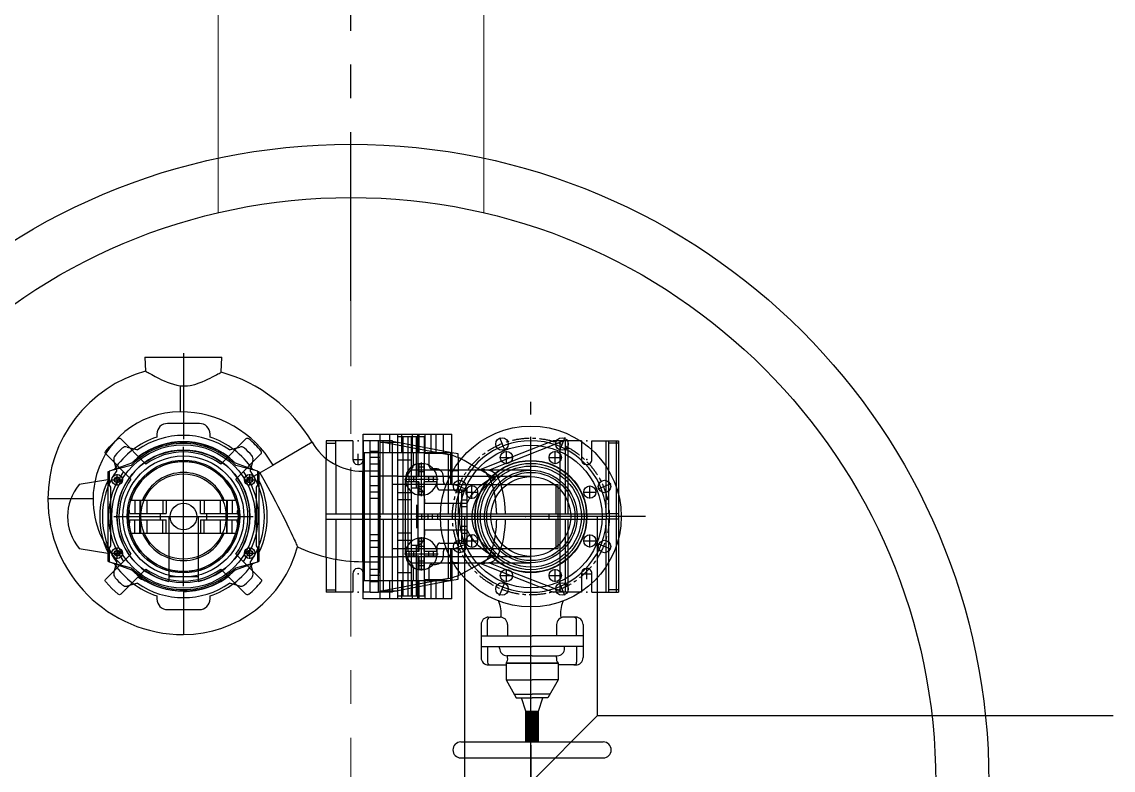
# Model space of a CAD drawing. Header units: millimetres. Extents: x 20530103 to 31271019, y 32092698 to 33532929.
# Drawn here: x 26755877 to 26757930, y 33086752 to 33088159 of the extents above; entities that cross this region are included whole.
import ezdxf

# ---------------------------------------------------------------- set-up
doc = ezdxf.new("R2010")
doc.units = ezdxf.units.MM
doc.linetypes.add('CENTER', pattern=[50.8, 31.75, -6.35, 6.35, -6.35])
doc.linetypes.add('осевая', pattern=[50.8, 31.75, -6.35, 6.35, -6.35])
for name, color, linetype in [('CL', 1, 'CENTER'), ('OUTLINE', 6, 'Continuous'), ('VIS', 7, 'Continuous')]:
    doc.layers.add(name, color=color, linetype=linetype)

msp = doc.modelspace()

# ---------------------------------------------------------------- linework, layer by layer
at = {"color": 1, "linetype": 'осевая', "lineweight": 25, "ltscale": 10}
msp.add_line((26756495.8151, 33087634.6421), (26756495.8151, 33090552.5854), dxfattribs=at)
at = {"lineweight": 20}
for p, q in [((26756245.8151, 33087800.2674), (26756245.8151, 33089566.5433)), ((26756745.8151, 33087800.2674), (26756745.8151, 33089566.5433)), ((26756834.2299, 33087229.0532), (26756834.2299, 33086229.0532))]:
    msp.add_line(p, q, dxfattribs=at)
at = {"color": 1, "linetype": 'осевая', "lineweight": 15, "ltscale": 10}
msp.add_line((26756495.8151, 33087829.0532), (26756495.8151, 33085529.0532), dxfattribs=at)
for p, q in [((26756108.2299, 33087529.0532), (26756109.6281, 33087502.3746)), ((26756108.2299, 33087529.0532), (26756253.2299, 33087529.0532)), ((26756180.7299, 33087536.4032), (26756180.7299, 33087374.7032)), ((26756251.735, 33087500.5296), (26756253.2299, 33087529.0532)), ((26756174.7299, 33087475.111), (26756174.7299, 33087426.0532)), ((26756210.7299, 33087404.0532), (26756150.7299, 33087404.0532)), ((26756130.7299, 33087384.0532), (26756130.7299, 33087378.4059)), ((26756230.7299, 33087378.4059), (26756230.7299, 33087384.0532)), ((26756518.7299, 33087384.0532), (26756685.7299, 33087384.0532)), ((26756518.7299, 33087349.0532), (26756518.7299, 33087384.0532)), ((26756550.7299, 33087074.0532), (26756550.7299, 33087384.0532)), ((26756568.7299, 33087349.0532), (26756568.7299, 33087384.0532)), ((26756584.2299, 33087074.0532), (26756584.2299, 33087384.0532)), ((26756591.2299, 33087349.0532), (26756591.2299, 33087384.0532)), ((26756611.7299, 33087349.0532), (26756611.7299, 33087384.0532)), ((26756621.7299, 33087349.0532), (26756621.7299, 33087384.0532)), ((26756624.2299, 33087349.0532), (26756624.2299, 33087384.0532)), ((26756635.7299, 33087349.0532), (26756635.7299, 33087384.0532)), ((26756646.9596, 33087349.0532), (26756646.9596, 33087384.0532)), ((26756656.2443, 33087349.0532), (26756656.2443, 33087384.0532)), ((26756669.7299, 33087349.0532), (26756669.7299, 33087384.0532)), ((26756685.7299, 33087349.0532), (26756685.7299, 33087384.0532)), ((26756110.2312, 33087327.8361), (26756063.128, 33087374.9394)), ((26756298.3318, 33087374.9394), (26756251.2286, 33087327.8361)), ((26756422.6499, 33087368.6375), (26756349.2241, 33087325.8164)), ((26756499.2299, 33087371.5532), (26756449.2299, 33087371.5532)), ((26756449.2299, 33087371.5532), (26756449.2299, 33087337.9385)), ((26756449.2299, 33087367.1667), (26756467.2299, 33087367.1667)), ((26756467.2299, 33087326.3002), (26756467.2299, 33087371.5532)), ((26756499.2299, 33087371.5532), (26756499.2299, 33087336.5532)), ((26756531.7299, 33087371.5532), (26756519.2299, 33087371.5532)), ((26756519.2299, 33087336.5532), (26756519.2299, 33087371.5532)), ((26756547.7299, 33087371.5532), (26756531.7299, 33087371.5532)), ((26756531.7299, 33087086.5532), (26756531.7299, 33087371.5532)), ((26756547.7299, 33087086.5532), (26756547.7299, 33087371.5532)), ((26756574.2299, 33087371.5532), (26756547.7299, 33087371.5532)), ((26756550.7299, 33087368.8963), (26756584.2299, 33087368.8963)), ((26756556.2299, 33087234.0532), (26756556.2299, 33087371.5532)), ((26756556.2299, 33087368.8639), (26756679.2299, 33087345.6752)), ((26756574.2299, 33087086.5532), (26756574.2299, 33087371.5532)), ((26756685.527, 33087348.9179), (26756574.2299, 33087369.9003)), ((26756634.2299, 33087379.0532), (26756584.2299, 33087379.0532)), ((26756593.7657, 33087079.0532), (26756593.7657, 33087379.0532)), ((26756603.425, 33087303.5532), (26756603.425, 33087379.0532)), ((26756609.2299, 33087379.0532), (26756609.2299, 33087079.0532)), ((26756619.2299, 33087283.321), (26756619.2299, 33087379.0532)), ((26756622.2299, 33087349.0532), (26756622.2299, 33087379.0532)), ((26756634.2299, 33087349.0532), (26756634.2299, 33087379.0532)), ((26756797.3672, 33087332.8351), (26756877.9236, 33087364.6891)), ((26756866.6667, 33087367.8123), (26756799.7197, 33087341.3398)), ((26756834.2299, 33087079.4282), (26756834.2299, 33087378.6782)), ((26756876.127, 33087371.5532), (26756866.6667, 33087367.8123)), ((26756929.2299, 33087371.5532), (26756876.127, 33087371.5532)), ((26756877.9236, 33087364.6891), (26756895.2822, 33087371.5532)), ((26756889.2299, 33087086.5532), (26756889.2299, 33087371.5532)), ((26756899.4485, 33087355.7527), (26756899.4485, 33087371.5532)), ((26756904.5228, 33087353.0094), (26756904.5228, 33087371.5532)), ((26756929.2299, 33087371.5532), (26756929.2299, 33087336.5532)), ((26756949.2299, 33087336.5532), (26756949.2299, 33087371.5532)), ((26756949.2299, 33087371.5532), (26756999.2299, 33087371.5532)), ((26756975.8299, 33087245.0435), (26756975.8299, 33087371.5532)), ((26756981.2299, 33087234.0532), (26756981.2299, 33087371.5532)), ((26756999.2299, 33087367.1667), (26756981.2299, 33087367.1667)), ((26756995.6299, 33087086.5532), (26756995.6299, 33087371.5532)), ((26756999.2299, 33087371.5532), (26756999.2299, 33087086.5532)), ((26756034.8437, 33087346.6551), (26756081.9469, 33087299.5518)), ((26756074.9484, 33087359.8002), (26756087.9413, 33087356.3187)), ((26756087.9413, 33087356.3187), (26756094.2152, 33087354.6377)), ((26756180.7299, 33087097.8032), (26756180.7299, 33087360.3032)), ((26756267.2445, 33087354.6377), (26756273.5185, 33087356.3187)), ((26756273.5185, 33087356.3187), (26756286.5114, 33087359.8002)), ((26756326.6161, 33087346.6551), (26756279.5128, 33087299.5518)), ((26756509.2299, 33087326.0532), (26756509.2299, 33087347.0532)), ((26756518.9328, 33087349.0532), (26756518.7299, 33087349.0532)), ((26756518.9328, 33087349.0532), (26756520.8786, 33087349.0532)), ((26756518.9328, 33087109.0532), (26756518.9328, 33087349.0532)), ((26756683.5812, 33087349.0532), (26756520.8786, 33087349.0532)), ((26756520.8786, 33087349.0532), (26756520.8786, 33087109.0532)), ((26756547.7299, 33087351.4187), (26756531.7299, 33087351.4187)), ((26756612.9299, 33087349.0532), (26756612.9299, 33087325.4861)), ((26756622.2299, 33087328.447), (26756622.2299, 33087349.0532)), ((26756634.2299, 33087328.447), (26756634.2299, 33087349.0532)), ((26756642.9299, 33087347.5532), (26756634.2299, 33087347.5532)), ((26756642.9299, 33087325.2048), (26756642.9299, 33087349.0532)), ((26756658.8517, 33087347.5532), (26756642.9299, 33087347.5532)), ((26756679.2299, 33087234.0532), (26756679.2299, 33087345.6752)), ((26756683.5812, 33087349.0532), (26756685.527, 33087349.0532)), ((26756683.5812, 33087289.0532), (26756683.5812, 33087349.0532)), ((26756685.527, 33087349.0532), (26756685.527, 33087289.0532)), ((26756685.7299, 33087349.0532), (26756685.527, 33087349.0532)), ((26756697.2299, 33087346.7115), (26756685.527, 33087348.9179)), ((26756697.2299, 33087339.8955), (26756697.2299, 33087346.7115)), ((26756799.7197, 33087341.3398), (26756779.0103, 33087333.1507)), ((26756788.3079, 33087327.8437), (26756788.3079, 33087351.9937)), ((26756880.1519, 33087327.8437), (26756880.1519, 33087351.9937)), ((26756899.4485, 33087234.0532), (26756899.4485, 33087355.7527)), ((26756904.5228, 33087234.0532), (26756904.5228, 33087353.0094)), ((26756082.4711, 33087325.2377), (26756040.7299, 33087314.0532)), ((26756083.0835, 33087329.3785), (26756041.668, 33087314.3045)), ((26756053.4643, 33087321.8417), (26756049.9828, 33087334.8347)), ((26756055.1454, 33087315.5678), (26756053.4643, 33087321.8417)), ((26756319.7918, 33087314.3045), (26756278.3763, 33087329.3785)), ((26756320.7299, 33087314.0532), (26756278.9887, 33087325.2377)), ((26756307.9955, 33087321.8417), (26756306.3144, 33087315.5678)), ((26756311.4769, 33087334.8347), (26756307.9955, 33087321.8417)), ((26756323.2299, 33087310.6568), (26756349.2241, 33087325.8164)), ((26756449.2299, 33087152.5467), (26756449.2299, 33087337.9385)), ((26756467.2299, 33087326.3002), (26756467.2299, 33087234.0532)), ((26756498.7299, 33087336.5532), (26756519.7299, 33087336.5532)), ((26756551.6799, 33087339.9187), (26756530.7799, 33087339.9187)), ((26756531.7299, 33087328.4187), (26756547.7299, 33087328.4187)), ((26756550.0228, 33087334.5532), (26756547.7299, 33087334.5532)), ((26756550.7299, 33087333.846), (26756550.0228, 33087334.5532)), ((26756550.0228, 33087123.5532), (26756550.0228, 33087334.5532)), ((26756609.2299, 33087335.0532), (26756584.2299, 33087335.0532)), ((26756622.2299, 33087303.5532), (26756622.2299, 33087328.447)), ((26756623.7299, 33087327.7897), (26756623.7299, 33087303.5532)), ((26756632.7299, 33087321.9002), (26756623.7299, 33087321.9002)), ((26756628.2299, 33087267.5532), (26756628.2299, 33087330.5532)), ((26756632.7299, 33087328.4305), (26756632.7299, 33087303.5532)), ((26756634.2299, 33087129.6593), (26756634.2299, 33087328.447)), ((26756634.2299, 33087133.3532), (26756634.2299, 33087324.7532)), ((26756642.9299, 33087324.0532), (26756642.9299, 33087325.2048)), ((26756697.2299, 33087339.8955), (26756697.2299, 33087234.0532)), ((26756727.4513, 33087323.4172), (26756708.8517, 33087334.1557)), ((26756767.4948, 33087300.2981), (26756727.4513, 33087323.4172)), ((26756779.0103, 33087333.1507), (26756739.9254, 33087317.6956)), ((26756755.24, 33087316.1769), (26756786.5431, 33087328.5549)), ((26756776.2329, 33087339.9187), (26756800.3829, 33087339.9187)), ((26756786.5431, 33087328.5549), (26756797.3672, 33087332.8351)), ((26756868.0769, 33087339.9187), (26756892.2269, 33087339.9187)), ((26756040.7299, 33087313.9631), (26756038.2299, 33087313.0532)), ((26756038.2299, 33087313.0532), (26756038.2299, 33087145.0532)), ((26756041.668, 33087314.3045), (26756040.7299, 33087313.9631)), ((26756040.7299, 33087314.0532), (26756040.7299, 33087288.0532)), ((26756059.7098, 33087301.4591), (26756051.4885, 33087300.1024)), ((26756056.0493, 33087287.5532), (26756056.0493, 33087308.5532)), ((26756312.9547, 33087304.6644), (26756303.0117, 33087298.8658)), ((26756305.4105, 33087287.5532), (26756305.4105, 33087308.5532)), ((26756313.1128, 33087304.7566), (26756323.2299, 33087310.6568)), ((26756320.7299, 33087313.9631), (26756319.7918, 33087314.3045)), ((26756320.7299, 33087288.0532), (26756320.7299, 33087314.0532)), ((26756323.2299, 33087313.0532), (26756320.7299, 33087313.9631)), ((26756323.2299, 33087145.0532), (26756323.2299, 33087313.0532)), ((26756518.9328, 33087314.0532), (26756517.6716, 33087314.0532)), ((26756517.6716, 33087314.0532), (26756517.6716, 33087144.0532)), ((26756550.7299, 33087314.0532), (26756518.9328, 33087314.0532)), ((26756550.7299, 33087304.0532), (26756531.7299, 33087304.0532)), ((26756584.2299, 33087305.0532), (26756550.7299, 33087305.0532)), ((26756834.2299, 33087304.0532), (26756584.2299, 33087304.0532)), ((26756599.415, 33087303.5532), (26756599.415, 33087294.5532)), ((26756623.7299, 33087303.5532), (26756599.415, 33087303.5532)), ((26756605.3828, 33087294.5532), (26756605.3828, 33087303.5532)), ((26756739.9254, 33087316.0532), (26756609.2299, 33087316.0532)), ((26756614.3335, 33087294.5532), (26756614.3335, 33087303.5532)), ((26756632.7299, 33087312.9495), (26756623.7299, 33087312.9495)), ((26756657.8905, 33087303.5532), (26756632.7299, 33087303.5532)), ((26756642.1263, 33087294.5532), (26756642.1263, 33087303.5532)), ((26756650.5906, 33087319.0532), (26756647.9299, 33087319.0532)), ((26756654.7299, 33087319.0532), (26756650.5906, 33087319.0532)), ((26756651.0769, 33087294.5532), (26756651.0769, 33087303.5532)), ((26756658.2178, 33087303.5532), (26756657.8905, 33087303.5532)), ((26756658.2178, 33087299.9044), (26756658.2178, 33087303.5532)), ((26756658.2178, 33087294.5532), (26756658.2178, 33087299.9044)), ((26756669.7299, 33087294.0532), (26756669.7299, 33087304.0532)), ((26756679.2299, 33087317.135), (26756697.2299, 33087317.135)), ((26756679.2299, 33087315.9094), (26756697.2299, 33087315.5121)), ((26756755.24, 33087316.1769), (26756739.9254, 33087317.6956)), ((26756739.9254, 33087316.0532), (26756739.9254, 33087317.6956)), ((26756834.2299, 33087316.0532), (26756740.2062, 33087316.0532)), ((26756755.24, 33087316.0532), (26756755.24, 33087316.1769)), ((26756038.2299, 33087297.9145), (26755984.5299, 33087289.0532)), ((26756040.7299, 33087288.0532), (26756043.2299, 33087284.0532)), ((26756043.2299, 33087284.0532), (26756043.2299, 33087174.0532)), ((26756045.5493, 33087298.0532), (26756066.5493, 33087298.0532)), ((26756294.9105, 33087298.0532), (26756315.9105, 33087298.0532)), ((26756318.2299, 33087284.0532), (26756320.7299, 33087288.0532)), ((26756318.2299, 33087174.0532), (26756318.2299, 33087284.0532)), ((26756547.7299, 33087286.4752), (26756531.7299, 33087286.4752)), ((26756674.7299, 33087289.0532), (26756574.2299, 33087289.0532)), ((26756596.7299, 33087299.0532), (26756659.7299, 33087299.0532)), ((26756597.9299, 33087283.0532), (26756597.9299, 33087175.0532)), ((26756598.2299, 33087159.0532), (26756598.2299, 33087299.0532)), ((26756623.7299, 33087294.5532), (26756599.415, 33087294.5532)), ((26756603.425, 33087163.5532), (26756603.425, 33087294.5532)), ((26756609.2299, 33087283.321), (26756619.2299, 33087283.321)), ((26756622.2299, 33087163.5532), (26756622.2299, 33087294.5532)), ((26756623.7299, 33087294.5532), (26756623.7299, 33087270.3166)), ((26756632.7299, 33087285.1568), (26756623.7299, 33087285.1568)), ((26756632.7299, 33087294.5532), (26756632.7299, 33087269.6758)), ((26756658.2178, 33087294.5532), (26756632.7299, 33087294.5532)), ((26756658.2299, 33087284.0532), (26756658.2299, 33087299.0532)), ((26756663.2299, 33087279.0532), (26756714.2299, 33087279.0532)), ((26756685.527, 33087289.0532), (26756674.7299, 33087289.0532)), ((26756685.527, 33087289.0532), (26756884.8622, 33087289.0532)), ((26756704.2299, 33087179.0532), (26756704.2299, 33087279.0532)), ((26756714.2299, 33087179.0532), (26756714.2299, 33087279.0532)), ((26756723.3643, 33087262.9002), (26756723.3643, 33087287.0502)), ((26756881.2225, 33087289.0532), (26756881.2225, 33087234.0532)), ((26756884.8622, 33087289.0532), (26756884.8622, 33087169.0532)), ((26756945.0954, 33087262.9002), (26756945.0954, 33087287.0502)), ((26755968.7492, 33087262.0532), (26755925.7299, 33087262.0532)), ((26756010.7299, 33087262.0532), (26755968.7492, 33087262.0532)), ((26756082.1911, 33087260.0532), (26756279.2687, 33087260.0532)), ((26756089.0969, 33087260.0532), (26756089.0969, 33087235.0532)), ((26756098.7561, 33087260.0532), (26756098.7561, 33087235.0532)), ((26756099.7299, 33087260.0532), (26756099.7299, 33087235.0532)), ((26756111.7299, 33087260.0532), (26756111.7299, 33087235.0532)), ((26756141.7299, 33087260.0532), (26756141.7299, 33087235.0532)), ((26756148.5011, 33087260.0532), (26756148.5011, 33087235.0532)), ((26756212.9586, 33087235.0532), (26756212.9586, 33087260.0532)), ((26756219.7299, 33087260.0532), (26756219.7299, 33087235.0532)), ((26756249.7299, 33087260.0532), (26756249.7299, 33087235.0532)), ((26756261.7299, 33087260.0532), (26756261.7299, 33087235.0532)), ((26756262.7036, 33087260.0532), (26756262.7036, 33087235.0532)), ((26756272.3629, 33087260.0532), (26756272.3629, 33087235.0532)), ((26756551.6799, 33087274.9752), (26756530.7799, 33087274.9752)), ((26756531.7299, 33087263.4752), (26756547.7299, 33087263.4752)), ((26756584.2299, 33087274.0532), (26756609.2299, 33087274.0532)), ((26756609.2299, 33087260.5532), (26756584.2299, 33087260.5532)), ((26756632.7299, 33087276.2061), (26756623.7299, 33087276.2061)), ((26756714.2299, 33087260.0532), (26756704.2299, 33087260.0532)), ((26756711.2893, 33087274.9752), (26756735.4393, 33087274.9752)), ((26756738.2304, 33087272.8162), (26756740.5124, 33087275.941)), ((26756933.0204, 33087274.9752), (26756957.1704, 33087274.9752)), ((26756619.2299, 33087251.0532), (26756619.2299, 33087207.0532)), ((26756634.2299, 33087254.0532), (26756714.1469, 33087254.0532)), ((26756703.7299, 33087254.0532), (26756714.7299, 33087254.0532)), ((26756704.2299, 33087248.0532), (26756714.2299, 33087248.0532)), ((26756975.8299, 33087234.0532), (26756975.8299, 33087245.0435)), ((26756049.4799, 33087229.0532), (26756311.9799, 33087229.0532)), ((26756079.8366, 33087235.0532), (26756136.7299, 33087235.0532)), ((26756079.8366, 33087223.0532), (26756136.7299, 33087223.0532)), ((26756089.0969, 33087198.0532), (26756089.0969, 33087223.0532)), ((26756098.7561, 33087198.0532), (26756098.7561, 33087223.0532)), ((26756099.7299, 33087223.0532), (26756099.7299, 33087198.0532)), ((26756111.7299, 33087223.0532), (26756111.7299, 33087198.0532)), ((26756136.7299, 33087235.0532), (26756148.5011, 33087235.0532)), ((26756136.7299, 33087235.0532), (26756136.7299, 33087223.0532)), ((26756136.7299, 33087223.0532), (26756148.5011, 33087223.0532)), ((26756141.7299, 33087198.0532), (26756141.7299, 33087223.0532)), ((26756148.5011, 33087198.0532), (26756148.5011, 33087223.0532)), ((26756153.2299, 33087229.0532), (26756208.2299, 33087229.0532)), ((26756153.2299, 33087229.0532), (26756153.2299, 33087107.1157)), ((26756208.2299, 33087229.0532), (26756208.2299, 33087107.1157)), ((26756212.9586, 33087235.0532), (26756224.7299, 33087235.0532)), ((26756212.9586, 33087223.0532), (26756224.7299, 33087223.0532)), ((26756212.9586, 33087223.0532), (26756212.9586, 33087198.0532)), ((26756219.7299, 33087198.0532), (26756219.7299, 33087223.0532)), ((26756224.7299, 33087235.0532), (26756281.6232, 33087235.0532)), ((26756224.7299, 33087223.0532), (26756224.7299, 33087235.0532)), ((26756224.7299, 33087223.0532), (26756281.6232, 33087223.0532)), ((26756249.7299, 33087223.0532), (26756249.7299, 33087198.0532)), ((26756261.7299, 33087223.0532), (26756261.7299, 33087198.0532)), ((26756262.7036, 33087198.0532), (26756262.7036, 33087223.0532)), ((26756272.3629, 33087198.0532), (26756272.3629, 33087223.0532)), ((26756449.2299, 33087234.0532), (26756976.6421, 33087234.0532)), ((26756449.2299, 33087224.0532), (26756976.6421, 33087224.0532)), ((26756467.2299, 33087224.0532), (26756467.2299, 33087148.6341)), ((26756556.2299, 33087224.0532), (26756556.2299, 33087086.5532)), ((26756629.2299, 33087224.0532), (26756629.2299, 33087234.0532)), ((26756640.9977, 33087224.0532), (26756640.9977, 33087234.0532)), ((26756649.1009, 33087224.0532), (26756649.1009, 33087234.0532)), ((26756659.2299, 33087224.0532), (26756659.2299, 33087234.0532)), ((26756679.2299, 33087112.4311), (26756679.2299, 33087224.0532)), ((26756697.2299, 33087224.0532), (26756697.2299, 33087118.2108)), ((26756867.9514, 33087234.0532), (26756867.9514, 33087224.0532)), ((26756881.2225, 33087224.0532), (26756881.2225, 33087169.0532)), ((26756899.4485, 33087102.3536), (26756899.4485, 33087224.0532)), ((26756904.5228, 33087105.0969), (26756904.5228, 33087224.0532)), ((26756975.8299, 33087213.0628), (26756975.8299, 33087224.0532)), ((26756999.2299, 33087234.0532), (26756976.6421, 33087234.0532)), ((26756999.2299, 33087224.0532), (26756976.6421, 33087224.0532)), ((26756981.2299, 33087086.5532), (26756981.2299, 33087224.0532)), ((26756082.1911, 33087198.0532), (26756279.2687, 33087198.0532)), ((26756609.2299, 33087197.5532), (26756584.2299, 33087197.5532)), ((26756634.2299, 33087204.0532), (26756714.1469, 33087204.0532)), ((26756703.7299, 33087204.0532), (26756714.7299, 33087204.0532)), ((26756714.2299, 33087210.0532), (26756704.2299, 33087210.0532)), ((26756704.2299, 33087198.0532), (26756714.2299, 33087198.0532)), ((26756975.8299, 33087086.5532), (26756975.8299, 33087213.0628)), ((26756551.6799, 33087183.1311), (26756530.7799, 33087183.1311)), ((26756547.7299, 33087194.6311), (26756531.7299, 33087194.6311)), ((26756609.2299, 33087184.0532), (26756584.2299, 33087184.0532)), ((26756623.7299, 33087187.7897), (26756623.7299, 33087163.5532)), ((26756632.7299, 33087181.9002), (26756623.7299, 33087181.9002)), ((26756628.2299, 33087127.5532), (26756628.2299, 33087190.5532)), ((26756632.7299, 33087188.4305), (26756632.7299, 33087163.5532)), ((26756663.2299, 33087179.0532), (26756714.2299, 33087179.0532)), ((26756711.2893, 33087183.1311), (26756735.4393, 33087183.1311)), ((26756723.3643, 33087171.0561), (26756723.3643, 33087195.2061)), ((26756933.0204, 33087183.1311), (26756957.1704, 33087183.1311)), ((26756945.0954, 33087171.0561), (26756945.0954, 33087195.2061)), ((26755984.5299, 33087169.0532), (26756038.2299, 33087160.1918)), ((26756034.8437, 33087111.4512), (26756081.9469, 33087158.5545)), ((26756043.2299, 33087174.0532), (26756040.7299, 33087170.0532)), ((26756040.7299, 33087170.0532), (26756040.7299, 33087144.0532)), ((26756045.5493, 33087160.0532), (26756066.5493, 33087160.0532)), ((26756051.4885, 33087158.0039), (26756059.7098, 33087156.6472)), ((26756056.0493, 33087149.5532), (26756056.0493, 33087170.5532)), ((26756279.5128, 33087158.5545), (26756326.6161, 33087111.4512)), ((26756294.9105, 33087160.0532), (26756315.9105, 33087160.0532)), ((26756305.4105, 33087149.5532), (26756305.4105, 33087170.5532)), ((26756320.7299, 33087170.0532), (26756318.2299, 33087174.0532)), ((26756320.7299, 33087144.0532), (26756320.7299, 33087170.0532)), ((26756531.7299, 33087171.6311), (26756547.7299, 33087171.6311)), ((26756574.2299, 33087169.0532), (26756674.7299, 33087169.0532)), ((26756596.7299, 33087159.0532), (26756659.7299, 33087159.0532)), ((26756599.415, 33087163.5532), (26756599.415, 33087154.5532)), ((26756623.7299, 33087163.5532), (26756599.415, 33087163.5532)), ((26756605.3828, 33087154.5532), (26756605.3828, 33087163.5532)), ((26756619.2299, 33087174.7853), (26756609.2299, 33087174.7853)), ((26756614.3335, 33087154.5532), (26756614.3335, 33087163.5532)), ((26756619.2299, 33087079.0532), (26756619.2299, 33087174.7853)), ((26756632.7299, 33087172.9495), (26756623.7299, 33087172.9495)), ((26756658.2178, 33087163.5532), (26756632.7299, 33087163.5532)), ((26756642.1263, 33087154.5532), (26756642.1263, 33087163.5532)), ((26756651.0769, 33087154.5532), (26756651.0769, 33087163.5532)), ((26756658.2178, 33087158.202), (26756658.2178, 33087163.5532)), ((26756658.2178, 33087154.5532), (26756658.2178, 33087158.202)), ((26756658.2299, 33087159.0532), (26756658.2299, 33087174.0532)), ((26756669.7299, 33087154.0532), (26756669.7299, 33087164.0532)), ((26756674.7299, 33087169.0532), (26756685.527, 33087169.0532)), ((26756683.5812, 33087109.0532), (26756683.5812, 33087169.0532)), ((26756685.527, 33087169.0532), (26756884.8622, 33087169.0532)), ((26756685.527, 33087169.0532), (26756685.527, 33087109.0532)), ((26756727.4513, 33087134.6891), (26756767.4948, 33087157.8082)), ((26756038.2299, 33087145.0532), (26756040.7299, 33087144.1432)), ((26756040.7299, 33087144.1432), (26756041.668, 33087143.8018)), ((26756040.7299, 33087144.0532), (26756082.4711, 33087132.8686)), ((26756041.668, 33087143.8018), (26756083.0835, 33087128.7278)), ((26756049.9828, 33087123.2716), (26756053.4643, 33087136.2646)), ((26756053.4643, 33087136.2646), (26756055.1454, 33087142.5385)), ((26756278.3763, 33087128.7278), (26756319.7918, 33087143.8018)), ((26756278.9887, 33087132.8686), (26756320.7299, 33087144.0532)), ((26756306.3144, 33087142.5385), (26756307.9955, 33087136.2646)), ((26756307.9955, 33087136.2646), (26756311.4769, 33087123.2716)), ((26756319.7918, 33087143.8018), (26756320.7299, 33087144.1432)), ((26756320.7299, 33087144.1432), (26756323.2299, 33087145.0532)), ((26756449.2299, 33087152.5467), (26756449.2299, 33087086.5532)), ((26756467.2299, 33087086.5532), (26756467.2299, 33087148.6341)), ((26756517.6716, 33087144.0532), (26756518.9328, 33087144.0532)), ((26756518.9328, 33087144.0532), (26756550.7299, 33087144.0532)), ((26756531.7299, 33087154.0532), (26756550.7299, 33087154.0532)), ((26756550.7299, 33087153.0532), (26756584.2299, 33087153.0532)), ((26756584.2299, 33087154.0532), (26756834.2299, 33087154.0532)), ((26756623.7299, 33087154.5532), (26756599.415, 33087154.5532)), ((26756603.425, 33087079.0532), (26756603.425, 33087154.5532)), ((26756609.2299, 33087142.0532), (26756739.9254, 33087142.0532)), ((26756622.2299, 33087129.6593), (26756622.2299, 33087154.5532)), ((26756623.7299, 33087154.5532), (26756623.7299, 33087130.3166)), ((26756632.7299, 33087145.1568), (26756623.7299, 33087145.1568)), ((26756632.7299, 33087136.2061), (26756623.7299, 33087136.2061)), ((26756657.8905, 33087154.5532), (26756632.7299, 33087154.5532)), ((26756632.7299, 33087154.5532), (26756632.7299, 33087129.6758)), ((26756647.9299, 33087139.0532), (26756650.5906, 33087139.0532)), ((26756650.5906, 33087139.0532), (26756654.7299, 33087139.0532)), ((26756658.2178, 33087154.5532), (26756657.8905, 33087154.5532)), ((26756697.2299, 33087142.5942), (26756679.2299, 33087142.1969)), ((26756697.2299, 33087140.9713), (26756679.2299, 33087140.9713)), ((26756739.9254, 33087140.4108), (26756739.9254, 33087142.0532)), ((26756739.9254, 33087140.4108), (26756755.24, 33087141.9294)), ((26756739.9254, 33087140.4108), (26756779.0103, 33087124.9556)), ((26756740.2062, 33087142.0532), (26756755.24, 33087142.0532)), ((26756755.24, 33087141.9294), (26756755.24, 33087142.0532)), ((26756786.5431, 33087129.5514), (26756755.24, 33087141.9294)), ((26756755.2849, 33087142.0532), (26756834.2299, 33087142.0532)), ((26756110.2312, 33087130.2702), (26756063.128, 33087083.1669)), ((26756153.2299, 33087116.2043), (26756208.2299, 33087116.2043)), ((26756298.3318, 33087083.1669), (26756251.2286, 33087130.2702)), ((26756499.2299, 33087121.5532), (26756499.2299, 33087086.5532)), ((26756519.2299, 33087086.5532), (26756519.2299, 33087121.5532)), ((26756551.6799, 33087118.1876), (26756530.7799, 33087118.1876)), ((26756547.7299, 33087129.6876), (26756531.7299, 33087129.6876)), ((26756547.7299, 33087123.5532), (26756550.0228, 33087123.5532)), ((26756550.0228, 33087123.5532), (26756550.7299, 33087124.2603)), ((26756609.2299, 33087123.0532), (26756584.2299, 33087123.0532)), ((26756612.9299, 33087132.6202), (26756612.9299, 33087109.0532)), ((26756622.2299, 33087109.0532), (26756622.2299, 33087129.6593)), ((26756634.2299, 33087109.0532), (26756634.2299, 33087129.6593)), ((26756642.9299, 33087132.9015), (26756642.9299, 33087134.0532)), ((26756642.9299, 33087109.0532), (26756642.9299, 33087132.9015)), ((26756697.2299, 33087111.3948), (26756697.2299, 33087118.2108)), ((26756708.8517, 33087123.9506), (26756727.4513, 33087134.6891)), ((26756776.2329, 33087118.1876), (26756800.3829, 33087118.1876)), ((26756779.0103, 33087124.9556), (26756799.7197, 33087116.7665)), ((26756797.3672, 33087125.2712), (26756786.5431, 33087129.5514)), ((26756788.3079, 33087106.1126), (26756788.3079, 33087130.2626)), ((26756877.9236, 33087093.4172), (26756797.3672, 33087125.2712)), ((26756799.7197, 33087116.7665), (26756866.6667, 33087090.294)), ((26756868.0769, 33087118.1876), (26756892.2269, 33087118.1876)), ((26756880.1519, 33087106.1126), (26756880.1519, 33087130.2626)), ((26756928.7299, 33087121.5532), (26756949.7299, 33087121.5532)), ((26756929.2299, 33087121.5532), (26756929.2299, 33087086.5532)), ((26756939.2299, 33087111.0532), (26756939.2299, 33087132.0532)), ((26756949.2299, 33087086.5532), (26756949.2299, 33087121.5532)), ((26756087.9413, 33087101.7876), (26756074.9484, 33087098.3061)), ((26756094.2152, 33087103.4687), (26756087.9413, 33087101.7876)), ((26756273.5185, 33087101.7876), (26756267.2445, 33087103.4687)), ((26756286.5114, 33087098.3061), (26756273.5185, 33087101.7876)), ((26756518.7299, 33087109.0532), (26756518.9328, 33087109.0532)), ((26756518.7299, 33087074.0532), (26756518.7299, 33087109.0532)), ((26756518.9328, 33087109.0532), (26756520.8786, 33087109.0532)), ((26756520.8786, 33087109.0532), (26756683.5812, 33087109.0532)), ((26756531.7299, 33087106.6876), (26756547.7299, 33087106.6876)), ((26756679.2299, 33087112.4311), (26756556.2299, 33087089.2424)), ((26756568.7299, 33087074.0532), (26756568.7299, 33087109.0532)), ((26756574.2299, 33087088.206), (26756685.527, 33087109.1885)), ((26756591.2299, 33087074.0532), (26756591.2299, 33087109.0532)), ((26756611.7299, 33087074.0532), (26756611.7299, 33087109.0532)), ((26756621.7299, 33087074.0532), (26756621.7299, 33087109.0532)), ((26756622.2299, 33087079.0532), (26756622.2299, 33087109.0532)), ((26756624.2299, 33087074.0532), (26756624.2299, 33087109.0532)), ((26756634.2299, 33087110.5532), (26756642.9299, 33087110.5532)), ((26756634.2299, 33087079.0532), (26756634.2299, 33087109.0532)), ((26756635.7299, 33087074.0532), (26756635.7299, 33087109.0532)), ((26756642.9299, 33087110.5532), (26756658.8517, 33087110.5532)), ((26756646.9596, 33087074.0532), (26756646.9596, 33087109.0532)), ((26756656.2443, 33087074.0532), (26756656.2443, 33087109.0532)), ((26756669.7299, 33087074.0532), (26756669.7299, 33087109.0532)), ((26756683.5812, 33087109.0532), (26756685.527, 33087109.0532)), ((26756685.527, 33087109.1885), (26756697.2299, 33087111.3948)), ((26756685.527, 33087109.0532), (26756685.7299, 33087109.0532)), ((26756685.7299, 33087074.0532), (26756685.7299, 33087109.0532)), ((26756899.4485, 33087086.5532), (26756899.4485, 33087102.3536)), ((26756904.5228, 33087086.5532), (26756904.5228, 33087105.0969)), ((26756130.7299, 33087079.7004), (26756130.7299, 33087074.0532)), ((26756180.7299, 33087088.2245), (26756180.7299, 33087054.0532)), ((26756230.7299, 33087074.0532), (26756230.7299, 33087079.7004)), ((26756449.2299, 33087090.9396), (26756467.2299, 33087090.9396)), ((26756499.2299, 33087086.5532), (26756449.2299, 33087086.5532)), ((26756685.7299, 33087074.0532), (26756518.7299, 33087074.0532)), ((26756531.7299, 33087086.5532), (26756519.2299, 33087086.5532)), ((26756531.7299, 33087086.5532), (26756547.7299, 33087086.5532)), ((26756574.2299, 33087086.5532), (26756547.7299, 33087086.5532)), ((26756550.7299, 33087089.21), (26756584.2299, 33087089.21)), ((26756634.2299, 33087079.0532), (26756584.2299, 33087079.0532)), ((26756866.6667, 33087090.294), (26756876.127, 33087086.5532)), ((26756929.2299, 33087086.5532), (26756876.127, 33087086.5532)), ((26756895.2822, 33087086.5532), (26756877.9236, 33087093.4172)), ((26756949.2299, 33087086.5532), (26756999.2299, 33087086.5532)), ((26756999.2299, 33087090.9396), (26756981.2299, 33087090.9396)), ((26756150.7299, 33087054.0532), (26756210.7299, 33087054.0532)), ((26756180.7299, 33087054.0532), (26756180.7299, 33087007.0532))]:
    msp.add_line(p, q)
at = {"lineweight": 30}
for p, q in [((26756709.2299, 33087229.0532), (26756709.2299, 33086229.0532)), ((26756959.2299, 33087229.0532), (26756959.2299, 33086854.0532)), ((26756959.2299, 33086854.0532), (26756834.2299, 33086729.0532)), ((26757929.634, 33086854.0532), (26756959.2299, 33086854.0532))]:
    msp.add_line(p, q, dxfattribs=at)
at = {"color": 7}
for p, q in [((26756752.8137, 33087004.8623), (26756752.8137, 33087034.8205)), ((26756757.8137, 33087039.8205), (26756776.3587, 33087039.8205)), ((26756915.2625, 33087039.8205), (26756896.7174, 33087039.8205)), ((26756918.3776, 33087039.8205), (26756915.7045, 33087039.8205)), ((26756920.2625, 33087004.8623), (26756920.2625, 33087034.8205)), ((26756740.6986, 33087025.8205), (26756740.6986, 33086963.8861)), ((26756790.3587, 33087025.8205), (26756790.3587, 33087004.8623)), ((26756882.7174, 33087025.8205), (26756882.7174, 33087004.8623)), ((26756932.3776, 33087025.8205), (26756932.3776, 33086963.8861)), ((26756740.6986, 33087004.8623), (26756836.5381, 33087004.8623)), ((26756932.3776, 33087004.8623), (26756836.5381, 33087004.8623)), ((26756740.6986, 33086984.8443), (26756836.5381, 33086984.8443)), ((26756752.8137, 33086984.8443), (26756752.8137, 33086954.8861)), ((26756775.3011, 33086981.3392), (26756775.3011, 33086984.8443)), ((26756932.3776, 33086984.8443), (26756836.5381, 33086984.8443)), ((26756897.7751, 33086981.3392), (26756897.7751, 33086984.8443)), ((26756920.2625, 33086984.8443), (26756920.2625, 33086954.8861)), ((26756787.5957, 33086953.2783), (26756836.5381, 33086953.2783)), ((26756836.5381, 33086953.2783), (26756787.5957, 33086953.2783)), ((26756787.5957, 33086953.2783), (26756787.5957, 33086921.9364)), ((26756796.9796, 33086967.3392), (26756789.3011, 33086967.3392)), ((26756790.3587, 33086963.8861), (26756790.3587, 33086967.3392)), ((26756836.5381, 33086967.3392), (26756796.9796, 33086967.3392)), ((26756836.5381, 33086967.3392), (26756876.0965, 33086967.3392)), ((26756885.4805, 33086953.2783), (26756836.5381, 33086953.2783)), ((26756836.5381, 33086953.2783), (26756885.4805, 33086953.2783)), ((26756876.0965, 33086967.3392), (26756883.7751, 33086967.3392)), ((26756882.7174, 33086963.8861), (26756882.7174, 33086967.3392)), ((26756885.4805, 33086953.2783), (26756885.4805, 33086921.9364)), ((26756754.6986, 33086949.8861), (26756787.5957, 33086949.8861)), ((26756918.3776, 33086949.8861), (26756885.4805, 33086949.8861)), ((26756787.5957, 33086921.9364), (26756806.8268, 33086888.0153)), ((26756787.5957, 33086921.9364), (26756836.5381, 33086921.9364)), ((26756885.4805, 33086921.9364), (26756836.5381, 33086921.9364)), ((26756885.4805, 33086921.9364), (26756866.2494, 33086888.0153)), ((26756803.0128, 33086894.7427), (26756836.5381, 33086894.7427)), ((26756870.0634, 33086894.7427), (26756836.5381, 33086894.7427)), ((26756806.8268, 33086888.0153), (26756836.5381, 33086888.0153)), ((26756824.5381, 33086863.0355), (26756816.5984, 33086888.0153)), ((26756866.2494, 33086888.0153), (26756836.5381, 33086888.0153)), ((26756848.5381, 33086863.0532), (26756856.4778, 33086888.0153)), ((26756824.5381, 33086805.0532), (26756824.5381, 33086863.0532)), ((26756824.5381, 33086863.0532), (26756848.5381, 33086863.0532)), ((26756848.5381, 33086862.1737), (26756824.5381, 33086863.0355)), ((26756848.5381, 33086860.4502), (26756824.5381, 33086861.312)), ((26756848.5381, 33086858.7267), (26756824.5381, 33086859.5884)), ((26756848.5381, 33086857.0031), (26756824.5381, 33086857.8649)), ((26756848.5381, 33086855.2796), (26756824.5381, 33086856.1414)), ((26756848.5381, 33086853.5561), (26756824.5381, 33086854.4178)), ((26756848.5381, 33086851.8325), (26756824.5381, 33086852.6943)), ((26756848.6, 33086850.109), (26756824.6, 33086850.9708)), ((26756848.6, 33086848.3855), (26756824.6, 33086849.2473)), ((26756848.6, 33086846.662), (26756824.6, 33086847.5237)), ((26756848.5381, 33086805.0532), (26756848.5381, 33086863.0532)), ((26756848.569, 33086839.7678), (26756824.569, 33086840.6296)), ((26756848.569, 33086838.0443), (26756824.569, 33086838.9061)), ((26756848.569, 33086836.3208), (26756824.569, 33086837.1826)), ((26756848.569, 33086834.5973), (26756824.569, 33086835.459)), ((26756848.569, 33086832.8737), (26756824.569, 33086833.7355)), ((26756848.569, 33086831.1502), (26756824.569, 33086832.012)), ((26756848.569, 33086829.4267), (26756824.569, 33086830.2884)), ((26756848.569, 33086827.7031), (26756824.569, 33086828.5649)), ((26756848.6, 33086844.9384), (26756824.6, 33086845.8002)), ((26756848.6, 33086843.2149), (26756824.6, 33086844.0767)), ((26756848.6, 33086841.4914), (26756824.6, 33086842.3531)), ((26756848.5381, 33086820.809), (26756824.5381, 33086821.6708)), ((26756848.5381, 33086819.0855), (26756824.5381, 33086819.9473)), ((26756848.5381, 33086817.362), (26756824.5381, 33086818.2237)), ((26756848.5381, 33086815.6384), (26756824.5381, 33086816.5002)), ((26756848.5381, 33086813.9149), (26756824.5381, 33086814.7767)), ((26756848.5381, 33086812.1484), (26756824.5381, 33086813.0102)), ((26756848.5381, 33086810.4249), (26756824.5381, 33086811.2867)), ((26756848.5381, 33086808.7014), (26756824.5381, 33086809.5631)), ((26756848.5381, 33086806.9779), (26756824.5381, 33086807.8396)), ((26756848.569, 33086825.9796), (26756824.569, 33086826.8414)), ((26756848.569, 33086824.2561), (26756824.569, 33086825.1179)), ((26756848.569, 33086822.5326), (26756824.569, 33086823.3943)), ((26756702.5381, 33086805.0532), (26756970.5381, 33086805.0532)), ((26756848.5381, 33086805.4289), (26756824.5381, 33086806.2906)), ((26756702.5381, 33086775.0532), (26756970.5381, 33086775.0532))]:
    msp.add_line(p, q, dxfattribs=at)
for points in [[(26756109.6272, 33087502.3917), (26756109.7853, 33087502.3016), (26756110.3796, 33087501.9633), (26756112.5427, 33087500.7362), (26756114.1667, 33087499.8197), (26756116.1324, 33087498.7164), (26756121.0566, 33087495.9874), (26756127.2508, 33087492.6428), (26756131.0653, 33087490.6453), (26756135.1791, 33087488.5567), (26756139.6276, 33087486.3898), (26756144.3533, 33087484.2125), (26756149.8108, 33087481.8907), (26756155.5876, 33087479.7035), (26756161.7917, 33087477.7252), (26756168.3252, 33087476.1282), (26756174.7299, 33087475.111)], [(26756174.7299, 33087475.111), (26756179.2994, 33087474.7492), (26756183.9709, 33087474.7101), (26756188.6627, 33087475.006), (26756193.3744, 33087475.6301), (26756202.1143, 33087477.5867), (26756210.5373, 33087480.3179), (26756216.055, 33087482.4742), (26756221.3157, 33087484.7505), (26756226.3657, 33087487.1037), (26756231.0989, 33087489.433), (26756235.3032, 33087491.5854), (26756239.144, 33087493.6092), (26756242.6319, 33087495.4872), (26756245.6431, 33087497.1349), (26756247.8023, 33087498.3295), (26756249.5257, 33087499.2899), (26756250.7956, 33087500.0014), (26756251.5392, 33087500.4194), (26756251.735, 33087500.5296), (26756251.735, 33087500.5296)], [(26756034.6121, 33087352.0596), (26756041.595, 33087359.9061), (26756049.022, 33087367.379)], [(26756034.4848, 33087347.0667), (26756034.0673, 33087347.7499), (26756033.6968, 33087349.04), (26756033.774, 33087350.3807), (26756034.2908, 33087351.6205), (26756034.6121, 33087352.0596)], [(26756632.7299, 33087328.4305), (26756632.1836, 33087328.3366), (26756631.5616, 33087328.2481), (26756630.8685, 33087328.1656), (26756630.1097, 33087328.0898), (26756629.2909, 33087328.0213), (26756628.4184, 33087327.9605), (26756627.4988, 33087327.9079), (26756626.5391, 33087327.864), (26756625.5466, 33087327.829), (26756624.5288, 33087327.8032), (26756623.7299, 33087327.7897)], [(26756324.474, 33087311.3823), (26756332.1324, 33087297.9447), (26756339.6304, 33087284.4151), (26756346.9842, 33087270.7742), (26756354.1657, 33087257.0927), (26756358.537, 33087248.5909), (26756362.8267, 33087240.121), (26756367.0443, 33087231.6735), (26756371.155, 33087223.3277), (26756375.0759, 33087215.267), (26756378.8447, 33087207.429), (26756382.4753, 33087199.7982), (26756385.8539, 33087192.6286), (26756387.5639, 33087188.9755), (26756389.1549, 33087185.5621), (26756390.6178, 33087182.4117), (26756391.9232, 33087179.5908), (26756393.0201, 33087177.2137), (26756393.9275, 33087175.2426), (26756394.6273, 33087173.7196), (26756395.0978, 33087172.6941), (26756395.2945, 33087172.2652), (26756395.3257, 33087172.197)], [(26756714.1469, 33087254.0532), (26756717.2789, 33087260.3817), (26756720.9507, 33087266.4152), (26756726.3144, 33087273.6807), (26756732.3159, 33087280.432), (26756739.07, 33087286.8451), (26756746.3224, 33087292.6901), (26756754.3679, 33087298.1738), (26756762.829, 33087302.9918)], [(26756770.0831, 33087234.0532), (26756769.8908, 33087240.0689), (26756769.195, 33087250.6108), (26756768.0348, 33087260.9777), (26756766.9988, 33087267.7198), (26756765.8136, 33087273.969), (26756764.436, 33087279.9931), (26756762.88, 33087285.6991), (26756761.1404, 33087291.0772), (26756759.3061, 33087295.8733), (26756757.3296, 33087300.2412), (26756755.1911, 33087304.1954), (26756752.9305, 33087307.6343), (26756750.6333, 33087310.4471), (26756748.2489, 33087312.7148), (26756745.757, 33087314.4329), (26756743.207, 33087315.5441), (26756739.9254, 33087316.0532)], [(26756740.5124, 33087275.941), (26756740.5663, 33087276.0088), (26756746.5854, 33087283.1315), (26756753.237, 33087289.6392), (26756760.1376, 33087295.2737), (26756767.4948, 33087300.2981)], [(26756755.24, 33087316.0532), (26756757.8589, 33087315.7442), (26756760.4777, 33087314.8066), (26756763.1154, 33087313.2001), (26756765.7154, 33087310.9234), (26756768.1531, 33087308.1068), (26756770.5172, 33087304.6708), (26756772.8222, 33087300.554), (26756775.01, 33087295.8161), (26756776.9136, 33087290.8878), (26756778.6798, 33087285.465), (26756780.3151, 33087279.4795), (26756781.7739, 33087273.0432), (26756782.9549, 33087266.7017), (26756783.956, 33087260.0447), (26756784.7762, 33087253.0061), (26756785.3879, 33087245.7296), (26756785.9016, 33087234.0532)], [(26756619.2299, 33087283.321), (26756622.7902, 33087282.7795), (26756625.8858, 33087281.3097), (26756627.716, 33087279.848), (26756629.2394, 33087278.142), (26756631.0797, 33087275.121), (26756632.3707, 33087271.8128), (26756633.7198, 33087265.2881), (26756634.1898, 33087258.3899), (26756634.2299, 33087255.13)], [(26756077.999, 33087239.882), (26756079.3338, 33087248.7944), (26756081.4402, 33087257.5565), (26756082.1911, 33087260.0532)], [(26756279.2687, 33087260.0532), (26756281.5955, 33087251.347), (26756283.1547, 33087242.4711), (26756283.4607, 33087239.882)], [(26756623.7299, 33087270.3166), (26756624.7618, 33087270.2981), (26756625.7745, 33087270.2702), (26756626.7602, 33087270.2331), (26756627.7115, 33087270.1872), (26756628.621, 33087270.1327), (26756629.4819, 33087270.0701), (26756630.2875, 33087269.9999), (26756631.0319, 33087269.9225), (26756631.7093, 33087269.8386), (26756632.3145, 33087269.7488), (26756632.7299, 33087269.6758)], [(26756738.0648, 33087185.528), (26756734.2825, 33087191.4741), (26756729.8661, 33087200.1849), (26756727.0217, 33087207.8311), (26756725.0116, 33087215.7611), (26756723.9147, 33087223.8394), (26756723.8409, 33087233.1032), (26756724.9942, 33087242.2962), (26756727.37, 33087251.3543), (26756730.8538, 33087260.0891), (26756735.3, 33087268.343), (26756738.2304, 33087272.8162)], [(26756079.8366, 33087235.0532), (26756079.4916, 33087238.7421), (26756079.2905, 33087239.9073), (26756079.0201, 33087240.8543), (26756078.8086, 33087241.2105), (26756078.5768, 33087241.2646), (26756078.3757, 33087241.0381), (26756078.1151, 33087240.3492), (26756077.999, 33087239.882)], [(26756283.4607, 33087239.882), (26756283.4451, 33087239.9514), (26756283.1544, 33087240.898), (26756282.9369, 33087241.2289), (26756282.7017, 33087241.2513), (26756282.5025, 33087240.9924), (26756282.2547, 33087240.2739), (26756281.9471, 33087238.5903), (26756281.6232, 33087235.0532)], [(26756079.8366, 33087223.0532), (26756079.4916, 33087219.3642), (26756079.2905, 33087218.199), (26756079.0201, 33087217.252), (26756078.8086, 33087216.8958), (26756078.5768, 33087216.8417), (26756078.3757, 33087217.0682), (26756078.1151, 33087217.7571), (26756077.999, 33087218.2243)], [(26756077.999, 33087218.2243), (26756079.3338, 33087209.3119), (26756081.4402, 33087200.5498), (26756082.1911, 33087198.0532)], [(26756279.2687, 33087198.0532), (26756281.5955, 33087206.7593), (26756283.1547, 33087215.6352), (26756283.4607, 33087218.2243)], [(26756283.4607, 33087218.2243), (26756283.4451, 33087218.1549), (26756283.1544, 33087217.2083), (26756282.9369, 33087216.8774), (26756282.7017, 33087216.855), (26756282.5025, 33087217.1139), (26756282.2547, 33087217.8324), (26756281.9471, 33087219.5161), (26756281.6232, 33087223.0532)], [(26756739.9254, 33087142.0532), (26756742.4602, 33087142.3564), (26756744.995, 33087143.2743), (26756747.5482, 33087144.8432), (26756750.0645, 33087147.0603), (26756752.4229, 33087149.7942), (26756754.7107, 33087153.12), (26756756.9416, 33087157.0921), (26756759.0618, 33087161.6515), (26756760.9432, 33087166.4744), (26756762.6918, 33087171.7796), (26756764.3145, 33087177.6303), (26756765.7679, 33087183.9188), (26756766.9701, 33087190.2199), (26756767.9951, 33087196.8391), (26756768.8423, 33087203.8405), (26756769.4844, 33087211.0837), (26756769.8672, 33087217.5163), (26756770.0831, 33087224.0532)], [(26756785.9016, 33087224.0532), (26756785.6567, 33087216.9628), (26756785.2157, 33087210.0281), (26756784.5698, 33087203.1281), (26756783.7223, 33087196.3632), (26756782.6671, 33087189.7379), (26756781.4644, 33087183.589), (26756780.073, 33087177.6698), (26756778.5076, 33087172.0702), (26756776.7636, 33087166.7986), (26756774.9144, 33087162.0639), (26756772.926, 33087157.7574), (26756770.7797, 33087153.8639), (26756768.5152, 33087150.4787), (26756766.185, 33087147.6722), (26756763.7688, 33087145.4115), (26756761.2476, 33087143.6983), (26756758.6698, 33087142.5843), (26756755.24, 33087142.0532)], [(26756634.2299, 33087202.9763), (26756634.0782, 33087196.7112), (26756633.4135, 33087190.65), (26756631.9213, 33087184.9699), (26756629.7875, 33087180.7287), (26756628.2839, 33087178.8324), (26756626.4422, 33087177.1851), (26756623.2926, 33087175.4954), (26756620.1224, 33087174.8186), (26756619.2299, 33087174.7853)], [(26756762.829, 33087155.1145), (26756751.6288, 33087161.6932), (26756743.5825, 33087167.5137), (26756736.0564, 33087173.9916), (26756728.9132, 33087181.3561), (26756722.5356, 33087189.3886), (26756717.9868, 33087196.4689), (26756714.1469, 33087204.0532)], [(26756632.7299, 33087188.4305), (26756632.1836, 33087188.3366), (26756631.5616, 33087188.2481), (26756630.8685, 33087188.1656), (26756630.1097, 33087188.0898), (26756629.2909, 33087188.0213), (26756628.4184, 33087187.9605), (26756627.4988, 33087187.9079), (26756626.5391, 33087187.864), (26756625.5466, 33087187.829), (26756624.5288, 33087187.8032), (26756623.7299, 33087187.7897)], [(26756767.4948, 33087157.8082), (26756759.7605, 33087163.1174), (26756752.5213, 33087169.1134), (26756745.8809, 33087175.7368), (26756739.6733, 33087183.2887), (26756738.0648, 33087185.528)], [(26756623.7299, 33087130.3166), (26756624.7618, 33087130.2981), (26756625.7745, 33087130.2702), (26756626.7602, 33087130.2331), (26756627.7115, 33087130.1872), (26756628.621, 33087130.1327), (26756629.4819, 33087130.0701), (26756630.2875, 33087129.9999), (26756631.0319, 33087129.9225), (26756631.7093, 33087129.8386), (26756632.3145, 33087129.7488), (26756632.7299, 33087129.6758)], [(26756034.6121, 33087106.0467), (26756033.9716, 33087107.1041), (26756033.6886, 33087108.2598), (26756033.7674, 33087109.4908), (26756034.2834, 33087110.748), (26756034.8437, 33087111.4512)], [(26756057.7235, 33087082.9353), (26756045.7138, 33087093.9544), (26756034.6121, 33087106.0467)], [(26756180.7299, 33087088.2245), (26756170.1049, 33087088.6268), (26756159.48, 33087089.8404), (26756148.7908, 33087091.9015), (26756138.2301, 33087094.8029), (26756130.63, 33087097.4538), (26756123.1695, 33087100.5451), (26756115.8262, 33087104.0956), (26756108.6766, 33087108.0781)], [(26756326.6161, 33087111.4512), (26756327.5164, 33087110.0707), (26756327.7873, 33087108.675), (26756327.619, 33087107.4735), (26756327.1653, 33087106.48), (26756326.8477, 33087106.0467)], [(26756063.128, 33087083.1669), (26756061.6273, 33087082.2222), (26756060.3032, 33087081.9954), (26756058.8973, 33087082.2492), (26756057.9047, 33087082.7915), (26756057.7235, 33087082.9353)], [(26756303.7363, 33087082.9353), (26756302.7811, 33087082.3385), (26756301.7487, 33087082.0389), (26756300.6554, 33087082.0274), (26756299.4554, 33087082.3769), (26756298.3318, 33087083.1669)]]:
    msp.add_lwpolyline(points)
at = {"ltscale": 10}
msp.add_circle((26756495.8151, 33086729.0532), 1200, dxfattribs=at)
at = {"lineweight": 30}
msp.add_circle((26756495.8151, 33086729.0532), 1100, dxfattribs=at)
for centre, radius in [((26756180.7299, 33087229.0532), 135), ((26756180.7299, 33087229.0532), 125), ((26756180.7299, 33087229.0532), 113.85), ((26756788.3079, 33087339.9187), 11.5), ((26756880.1519, 33087339.9187), 11.5), ((26756180.7299, 33087229.0532), 106), ((26756180.7299, 33087229.0532), 103.5), ((26756834.2299, 33087229.0532), 105.5), ((26756834.2299, 33087229.0532), 104.7929), ((26756834.2299, 33087229.0532), 95), ((26756056.0493, 33087298.0532), 10), ((26756056.0493, 33087298.0532), 5.5), ((26756056.0493, 33087298.0532), 5), ((26756180.7299, 33087229.0532), 80), ((26756305.4105, 33087298.0532), 10), ((26756305.4105, 33087298.0532), 5.5), ((26756305.4105, 33087298.0532), 5), ((26756834.2299, 33087229.0532), 87), ((26756834.2299, 33087229.0532), 83), ((26756834.2299, 33087229.0532), 75), ((26756945.0954, 33087274.9752), 11.5), ((26756180.7299, 33087229.0532), 25), ((26756945.0954, 33087183.1311), 11.5), ((26756056.0493, 33087160.0532), 10), ((26756056.0493, 33087160.0532), 5.5), ((26756056.0493, 33087160.0532), 5), ((26756305.4105, 33087160.0532), 10), ((26756305.4105, 33087160.0532), 5.5), ((26756305.4105, 33087160.0532), 5), ((26756788.3079, 33087118.1876), 11.5), ((26756880.1519, 33087118.1876), 11.5)]:
    msp.add_circle(centre, radius)
for centre, radius, start, end in [((26756174.7299, 33087262.0532), 249, 105.1513717, 180), ((26756174.7299, 33087224.0532), 287, 30.2502893, 74.4365359), ((26756174.7299, 33087262.0532), 164, 90, 168.805742), ((26756174.7299, 33087224.0532), 202, 30.2502893, 90), ((26756150.7299, 33087384.0532), 20, 90, 180), ((26756210.7299, 33087384.0532), 20, 0, 90), ((26756180.7299, 33087229.0532), 152.5, 55.4372047, 124.5627953), ((26756180.7299, 33087229.0532), 191, 130.0916862, 133.5960773), ((26756180.7299, 33087229.0532), 157.5, 108.509405, 145.843821), ((26756060.2995, 33087372.1109), 4, 45, 130.0916862), ((26756180.7299, 33087229.0532), 137.5, 44.3888141, 135.6111859), ((26756180.7299, 33087229.0532), 140, 45.7752866, 134.2247134), ((26756180.7299, 33087229.0532), 140.8071, 53.1658095, 126.8341905), ((26756180.7299, 33087229.0532), 157.5, 34.156179, 71.490595), ((26756301.1602, 33087372.1109), 4, 49.9083138, 135), ((26756180.7299, 33087229.0532), 191, 40.0916862, 49.9083138), ((26756517.6716, 33087424.0532), 110, 210.2502893, 270), ((26756834.2299, 33087229.0532), 142.5, 200.5409775, 159.4590225), ((26756037.6721, 33087349.4835), 4, 217.1711255, 225), ((26756059.6421, 33087337.4229), 10, 138.1724682, 194.9999999), ((26756180.7299, 33087229.0532), 172.5, 131.8275307, 138.1724682), ((26756180.7299, 33087229.0532), 125, 282.7090329, 257.2909671), ((26756072.3602, 33087350.1409), 10, 75.0000001, 131.8275129), ((26756180.7299, 33087229.0532), 121.3595, 54.4855917, 125.5144083), ((26756289.0996, 33087350.1409), 10, 48.1724682, 104.9999999), ((26756180.7299, 33087229.0532), 172.5, 41.8275318, 48.1724682), ((26756301.8177, 33087337.4229), 10, 345.0000001, 41.8275318), ((26756323.7877, 33087349.4835), 4, 315, 40.0916862), ((26756658.8517, 33087247.5532), 100, 74.5288517, 90), ((26756658.8517, 33087247.5532), 100, 60, 74.5288517), ((26756180.7299, 33087229.0532), 103.3, 17.4634176, 162.5365824), ((26756509.2299, 33087336.5532), 10, 180, 345.9989218), ((26756509.2299, 33087336.5532), 10, 345.9989218, 0), ((26756628.2299, 33087299.0532), 30, 0, 180), ((26756602.9299, 33087325.4861), 10, 314.7899371, 356.3310345), ((26756602.9299, 33087325.4861), 10, 356.3310345, 0), ((26756647.9299, 33087324.0532), 5, 180, 270), ((26756939.2299, 33087336.5532), 10, 180, 187.8820878), ((26756939.2299, 33087336.5532), 10, 187.8820878, 263.465986), ((26756939.2299, 33087336.5532), 10, 263.465986, 0), ((26756180.7299, 33087229.0532), 152.5, 145.4372047, 214.5627953), ((26756180.7299, 33087229.0532), 140.8071, 143.1658095, 216.8341905), ((26756180.7299, 33087229.0532), 121.3595, 144.4855917, 215.5144083), ((26756180.7299, 33087229.0532), 82.8, 21.9869951, 158.0130049), ((26756180.7299, 33087229.0532), 121.3595, 324.4855917, 35.5144083), ((26756180.7299, 33087229.0532), 140.8071, 29.7227255, 36.8341905), ((26756180.7299, 33087229.0532), 152.5, 325.4372047, 34.5627953), ((26756639.5644, 33087288.582), 42, 134.7899397, 169.7867879), ((26756654.7299, 33087304.0532), 15, 0.0000009, 90), ((26756056.1987, 33087229.0532), 93.4688, 140.0644592, 219.9355408), ((26756174.7299, 33087262.0532), 164, 168.805742, 180), ((26756180.7299, 33087229.0532), 157.5, 154.7912346, 205.2087654), ((26756180.7299, 33087229.0532), 140.8286, 323.1645539, 29.7228061), ((26756180.7299, 33087229.0532), 157.5, 334.7912346, 25.2087654), ((26756639.5644, 33087288.582), 42, 169.7867879, 187.5643651), ((26756628.2299, 33087299.0532), 30, 180, 0), ((26756663.2299, 33087284.0532), 5, 179.9999991, 270), ((26756674.7299, 33087294.0532), 5, 180, 270), ((26756834.2299, 33087229.0532), 142.5, 159.4590225, 200.5409775), ((26756723.3643, 33087274.9752), 11.5, 159.2305991, 217.4107613), ((26756723.3643, 33087274.9752), 11.5, 217.4107613, 159.2305991), ((26756180.7299, 33087262.0532), 255, 180, 270), ((26756180.7299, 33087262.0532), 170, 180, 226.1239199), ((26756180.7299, 33087229.0532), 103.3, 173.98267, 186.01733), ((26756180.7299, 33087229.0532), 103.3, 353.98267, 6.01733), ((26756180.7299, 33087229.0532), 82.8, 175.8444896, 184.1555104), ((26756180.7299, 33087229.0532), 82.8, 355.8444896, 4.1555104), ((26756180.7299, 33087229.0532), 103.3, 197.4634176, 342.5365824), ((26756180.7299, 33087229.0532), 82.8, 201.9869951, 338.0130049), ((26756628.2299, 33087159.0532), 30, 0, 180), ((26756663.2299, 33087174.0532), 5, 90, 179.9999991), ((26756723.3643, 33087183.1311), 11.5, 142.5892387, 200.7694009), ((26756723.3643, 33087183.1311), 11.5, 200.7694009, 142.5892387), ((26756180.7299, 33087229.0532), 222, 270, 345.1714938), ((26756517.6716, 33087424.0532), 280, 244.0820728, 270), ((26756639.5644, 33087169.5243), 42, 172.4356349, 190.2132121), ((26756639.5644, 33087169.5243), 42, 190.2132121, 225.2100606), ((26756628.2299, 33087159.0532), 30, 180, 0), ((26756674.7299, 33087164.0532), 5, 90, 180), ((26756180.7299, 33087229.0532), 157.5, 214.156179, 251.490595), ((26756180.7299, 33087229.0532), 157.5, 288.509405, 325.843821), ((26756602.9299, 33087132.6202), 10, 3.6689655, 45.2100606), ((26756647.9299, 33087134.0532), 5, 90, 180), ((26756654.7299, 33087154.0532), 15, 270, 0.0000009), ((26756059.6421, 33087120.6834), 10, 165.0000001, 221.8275318), ((26756180.7299, 33087229.0532), 137.5, 224.3888141, 315.6111859), ((26756180.7299, 33087229.0532), 140, 225.7752866, 314.2247134), ((26756180.7299, 33087262.0532), 170, 239.768191, 244.9225582), ((26756180.7299, 33087229.0532), 140.8071, 233.1658095, 239.2217867), ((26756180.7299, 33087229.0532), 121.3595, 234.4855917, 305.5144083), ((26756180.7299, 33087229.0532), 140.8286, 270, 306.8354461), ((26756301.8177, 33087120.6834), 10, 318.1724682, 14.9999999), ((26756509.2299, 33087121.5532), 10, 14.0010782, 180), ((26756509.2299, 33087121.5532), 10, 0, 14.0010782), ((26756602.9299, 33087132.6202), 10, 0, 3.6689655), ((26756658.8517, 33087210.5532), 100, 285.4711483, 300), ((26756939.2299, 33087121.5532), 10, 172.1179122, 180), ((26756939.2299, 33087121.5532), 10, 96.534014, 172.1179122), ((26756939.2299, 33087121.5532), 10, 0, 96.534014), ((26756180.7299, 33087229.0532), 172.5, 221.8275318, 228.1724682), ((26756072.3602, 33087107.9654), 10, 228.1724682, 284.9999999), ((26756180.7299, 33087229.0532), 152.5, 235.4372047, 304.5627953), ((26756289.0996, 33087107.9654), 10, 255.0000001, 311.8275129), ((26756180.7299, 33087229.0532), 172.5, 311.8275307, 318.1724682), ((26756180.7299, 33087229.0532), 191, 310.091687, 319.9083141), ((26756658.8517, 33087210.5532), 100, 270, 285.4711483), ((26756150.7299, 33087074.0532), 20, 180, 270), ((26756210.7299, 33087074.0532), 20, 270, 0.0000009)]:
    msp.add_arc(centre, radius, start, end)
at = {"color": 7}
for centre, radius, start, end in [((26756713.134, 33087046.1249), 65.3197, 353.9368497, 22.56656), ((26756955.3258, 33087046.1249), 65.3197, 159.3809596, 186.0631503), ((26756754.6986, 33087025.8205), 14, 90, 180), ((26756757.8137, 33087034.8205), 5, 90, 180), ((26756776.3587, 33087025.8205), 14, 0, 90), ((26756896.7174, 33087025.8205), 14, 90, 180), ((26756915.2625, 33087034.8205), 5, 0, 90), ((26756918.3776, 33087025.8205), 14, 0, 90), ((26756789.3011, 33086981.3392), 14, 180, 270), ((26756883.7751, 33086981.3392), 14, 270, 0), ((26756754.6986, 33086963.8861), 14, 180, 270), ((26756757.8137, 33086954.8861), 5, 180, 270), ((26756779.6706, 33086961.0064), 11.0693, 315.7211064, 15.0792467), ((26756893.4056, 33086961.0064), 11.0693, 164.9207533, 224.2788936), ((26756915.2625, 33086954.8861), 5, 270, 0), ((26756918.3776, 33086963.8861), 14, 270, 0), ((26756702.5381, 33086790.0532), 15, 90, 270), ((26756970.5381, 33086790.0532), 15, 270, 90)]:
    msp.add_arc(centre, radius, start, end, dxfattribs=at)
for p in [(26756509.2299, 33087371.5532, -214), (26756550.7299, 33087371.5532, 166), (26756939.2299, 33087371.5532, -214), (26756509.2299, 33087336.5532, -214), (26756939.2299, 33087336.5532, -214), (26756180.7299, 33087229.0532), (26756180.7299, 33087229.0532, 298.5), (26756180.7299, 33087229.0532, 3), (26756180.7299, 33087229.0532, 406), (26756180.7299, 33087229.0532, 294), (26756180.7299, 33087229.0532, 675), (26756180.7299, 33087229.0532, 406), (26756550.7299, 33087229.0532, 166), (26756550.7299, 33087229.0532, 166), (26756550.7299, 33087229.0532, 166), (26756584.2299, 33087229.0532, 166), (26756584.2299, 33087229.0532, 166), (26756619.2299, 33087229.0532, 63), (26756628.2299, 33087229.0532, 297), (26756628.2299, 33087229.0532, 3297), (26756636.2299, 33087229.0532, 166), (26756685.7299, 33087229.0532, 374), (26756691.7299, 33087229.0532, 416), (26756824.2299, 33087229.0532, 3297), (26756834.2299, 33087229.0532, 416), (26756834.2299, 33087229.0532, 416), (26756834.2299, 33087229.0532, 3297), (26756976.7299, 33087229.0532, 416), (26756999.2299, 33087229.0532, -214), (26756509.2299, 33087121.5532, -214), (26756939.2299, 33087121.5532, -214), (26756509.2299, 33087086.5532, -214), (26756550.7299, 33087086.5532, 166), (26756939.2299, 33087086.5532, -214)]:
    msp.add_point(p)
at = {"layer": 'CL', "color": 7, "ltscale": 20}
for p, q in [((26756834.2299, 33086659.0451), (26756834.2299, 33087444.4459)), ((26757049.6226, 33087229.0532), (26756618.8372, 33087229.0532)), ((26756834.2299, 33086799.0613), (26756834.2299, 33086013.6604))]:
    msp.add_line(p, q, dxfattribs=at)
at = {"layer": 'CL', "color": 7}
for p, q in [((26756775.0905, 33087377.4008), (26756785.1872, 33087353.0253)), ((26756897.9857, 33087377.4008), (26756887.889, 33087353.0253)), ((26756688.1905, 33087290.5008), (26756712.5659, 33087280.4041)), ((26756984.8857, 33087290.5008), (26756960.5102, 33087280.4041)), ((26756688.1905, 33087167.6056), (26756712.5659, 33087177.7022)), ((26756984.8857, 33087167.6056), (26756960.5102, 33087177.7022)), ((26756775.0905, 33087080.7055), (26756785.1872, 33087105.081)), ((26756897.9857, 33087080.7055), (26756887.889, 33087105.081))]:
    msp.add_line(p, q, dxfattribs=at)
at = {"layer": 'CL', "color": 252}
msp.add_circle((26756834.2299, 33087229.0532), 147.5, dxfattribs=at)
at = {"layer": 'OUTLINE', "color": 7}
for centre, radius in [((26756834.2299, 33087229.0532), 170), ((26756780.0923, 33087365.3254), 11.75), ((26756892.9839, 33087365.3254), 11.75), ((26756700.2659, 33087285.499), 11.75), ((26756972.8103, 33087285.499), 11.75), ((26756700.2659, 33087172.6073), 11.75), ((26756972.8103, 33087172.6073), 11.75), ((26756780.0923, 33087092.7809), 11.75), ((26756892.9839, 33087092.7809), 11.75)]:
    msp.add_circle(centre, radius, dxfattribs=at)
at = {"layer": 'VIS', "color": 7}
for radius in [134, 100]:
    msp.add_circle((26756834.2299, 33087229.0532), radius, dxfattribs=at)

doc.saveas('drawing.dxf')
